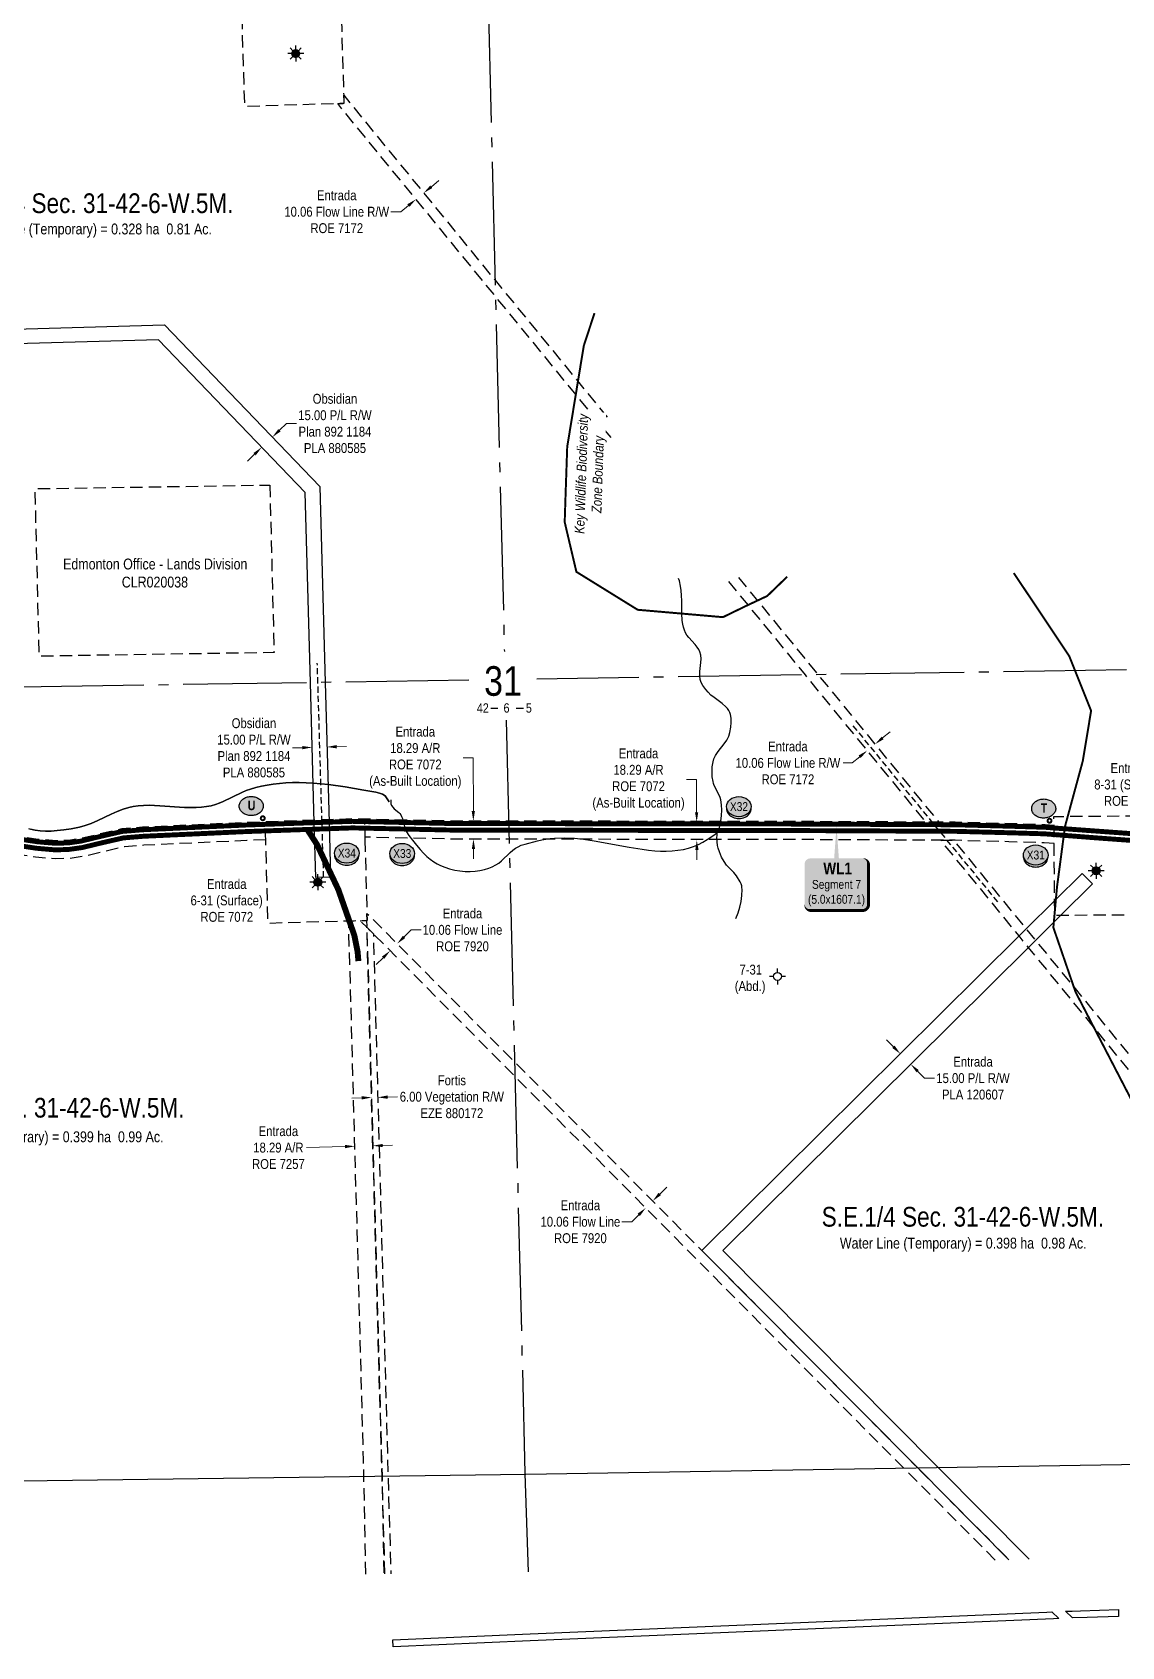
# Model space of a CAD drawing. Extents: x 643442 to 651909, y 5835058 to 5841090.
# Drawn here: x 644708 to 645813, y 5835767 to 5837406 of the extents above; entities that cross this region are included whole.
import ezdxf
from ezdxf.enums import TextEntityAlignment as Align

# ---------------------------------------------------------------- set-up
doc = ezdxf.new("R2010")
doc.units = 0
doc.header["$LTSCALE"] = 5
doc.header["$PDSIZE"] = 0.5
for name, pattern in [('DASHDOT2', [12.7, 6.35, -3.175, 0, -3.175]), ('foc-ACCESSROAD', [3.75, 2.5, -1.25]), ('foc-FLOWLINE', [3.75, 2.5, -1.25]), ('foc-QUARTERLINE', [33, 25, -3, 2, -3]), ('UG_PIPE', [1.875, 1.25, -0.625])]:
    doc.linetypes.add(name, pattern=pattern)
doc.layers.get('Defpoints').update_dxf_attribs({"color": 9})
for name, color, linetype in [('10', 1, 'Continuous'), ('9', 3, 'Continuous'), ('AS-PIPE-UG', 44, 'UG_PIPE'), ('AS-ROADS', 254, 'Continuous'), ('AS-WILDLIFE', 131, 'DASHDOT2'), ('C-RW', 13, 'Continuous'), ('C-SYMBOL', 7, 'Continuous'), ('CG-NOTES', 7, 'Continuous'), ('F-AR', 190, 'foc-ACCESSROAD'), ('F-EZE', 190, 'foc-FLOWLINE'), ('F-FLOWLINE', 190, 'foc-FLOWLINE'), ('F-RW', 190, 'Continuous'), ('F-WS', 190, 'foc-ACCESSROAD'), ('F-WS-S', 8, 'Continuous'), ('L-AREAREQUIRED', 7, 'Continuous'), ('L-SEC', 7, 'Continuous'), ('L-SECLBL', 7, 'Continuous'), ('L-SECQ', 8, 'foc-QUARTERLINE'), ('P-CROSSINGS', 250, 'Continuous'), ('P-PROPOSED-WL1', 10, 'Continuous'), ('T-CREEK', 160, 'Continuous'), ('VCE', 7, 'Continuous')]:
    doc.layers.add(name, color=color, linetype=linetype)
for name, color, linetype, lineweight in [('C-RW-T', 13, 'Continuous', 9), ('F-AR-T', 190, 'Continuous', 9), ('F-WS-T', 190, 'Continuous', 9)]:
    doc.layers.add(name, color=color, linetype=linetype, lineweight=lineweight)
doc.styles.add('100L', font='ARIALN.TTF', dxfattribs={"height": 11})
doc.styles.add('175L', font='ARIALN.TTF', dxfattribs={"height": 20})
doc.styles.add('240', font='ARIALN.TTF', dxfattribs={"height": 30})
doc.styles.add('80', font='ARIALN.TTF', dxfattribs={"height": 10})
doc.styles.add('80CG', font='ARIALN.TTF', dxfattribs={"height": 10})
doc.styles.add('80L', font='ARIALN.TTF', dxfattribs={"height": 10})
doc.styles.add('80LS', font='ARIALNI.TTF', dxfattribs={"height": 10})
doc.styles.add('BOLD', font='ARIALNB.TTF')
doc.styles.add('Crossing', font='ARIALN.TTF', dxfattribs={"height": 10})
doc.styles.add('foc-LtypeFont', font='ARIALN.TTF', dxfattribs={"height": 7.35})
doc.styles.add('SIMPLEX', font='ARIALN.TTF')
doc.linetypes.add('foc-TOPO-flowdirection-NOLINE', pattern='A,0,[">",foc-LtypeFont,S=0.3,R=0,X=0,Y=-0.945],-20,[">",foc-LtypeFont,S=0.3,R=0,X=0,Y=-0.945],0', length=20)
doc.dimstyles.new('Compass 5 000', dxfattribs={"dimscale": 5, "dimtxt": 9, "dimasz": 2, "dimexe": 0.2, "dimexo": 0.0625, "dimgap": 0.5, "dimtad": 0, "dimtih": 1, "dimtoh": 1, "dimzin": 0, "dimdsep": 46, "dimtxsty": '80CG', "dimcen": 0.1, "dimse1": 1, "dimse2": 1, "dimclrd": 256, "dimclrt": 256, "dimaunit": 1, "dimadec": 4, "dimazin": 0, "dimtfac": 0.06, "dimtofl": 0, "dimtmove": 0, "dimatfit": 1, "dimfxl": 0.2, "dimtolj": 1, "dimtzin": 0, "dimlwd": -1, "dimarcsym": 0})

# ---------------------------------------------------------------- blocks, each defined once
blk = doc.blocks.new('L-SECLBL')
at = {"layer": '9', "color": 7}
for p, q in [((-5.1, -27.8), (-12.3, -27.8)), ((20.7, -27.8), (13.5, -27.8))]:
    blk.add_line(p, q, dxfattribs=at)
at = {"layer": '10', "color": 2, "style": 'SIMPLEX'}
blk.add_attdef('SEC', text='', height=30, dxfattribs=at).set_placement((0, 0), align=Align.MIDDLE)
at = {"layer": '10', "color": 5, "style": '80L'}
blk.add_attdef('TWP', text='', height=9.5, dxfattribs=at).set_placement((-14.4, -27.4), align=Align.MIDDLE_RIGHT)
blk.add_attdef('RGE', text='', height=9.5, dxfattribs=at).set_placement((3.6, -27.4), align=Align.MIDDLE_CENTER)
blk.add_attdef('MER', text='', height=9.5, dxfattribs=at).set_placement((23.2, -27.4), align=Align.MIDDLE_LEFT)
blk = doc.blocks.new('*D408')
at = {"layer": 'C-RW-T', "transparency": 16777216}
for p, q in [((644982, 5836679.5), (644972, 5836679.3)), ((645016.9, 5836680.5), (645026.9, 5836680.8))]:
    blk.add_line(p, q, dxfattribs=at)
for points in [[(644981.9, 5836681.2), (644982, 5836677.9), (644992, 5836679.8)], [(645016.9, 5836682.2), (645017, 5836678.8), (645007, 5836680.2)]]:
    blk.add_solid(points, dxfattribs=at)
at = {"layer": 'Defpoints', "color": 0, "transparency": 16777216}
for p in [(644992, 5836679.8), (644992.3, 5836666.8), (645007.3, 5836667.2)]:
    blk.add_point(p, dxfattribs=at)
at = {"layer": 'C-RW-T', "transparency": 16777216, "insert": (644932.9, 5836679.3), "char_height": 10, "attachment_point": 5, "style": '80CG'}
blk.add_mtext('\\A1;Obsidian\\P15.00 P/L R/W\\PPlan 892 1184\\PPLA 880585', dxfattribs=at)
blk = doc.blocks.new('*D409')
at = {"layer": 'C-RW-T', "transparency": 16777216}
for p, q in [((644958.8, 5837001.7), (644966, 5837008.6)), ((644966, 5837008.6), (644976, 5837008.6)), ((644933.5, 5836977.4), (644926.3, 5836970.5))]:
    blk.add_line(p, q, dxfattribs=at)
for points in [[(644957.6, 5837002.9), (644959.9, 5837000.5), (644951.6, 5836994.8)], [(644932.4, 5836978.6), (644934.7, 5836976.2), (644940.7, 5836984.4)]]:
    blk.add_solid(points, dxfattribs=at)
at = {"layer": 'Defpoints', "color": 0, "transparency": 16777216}
for p in [(644936.5, 5836988.8), (644947.3, 5836999.2), (644951.6, 5836994.8)]:
    blk.add_point(p, dxfattribs=at)
at = {"layer": 'C-RW-T', "transparency": 16777216, "insert": (645015.1, 5837008.6), "char_height": 10, "attachment_point": 5, "style": '80CG'}
blk.add_mtext('\\A1;Obsidian\\P15.00 P/L R/W\\PPlan 892 1184\\PPLA 880585', dxfattribs=at)
blk = doc.blocks.new('xing2')
h = blk.add_hatch(color=50)
h.dxf.hatch_style = 1
edge = h.paths.add_edge_path()
edge.add_ellipse((0, 0), major_axis=(-12.5, 0), ratio=0.816297, start_angle=0, end_angle=360)
h = blk.add_hatch(color=250)
h.dxf.hatch_style = 1
edge = h.paths.add_edge_path()
edge.add_ellipse((0, -2), major_axis=(-12.5, 0), ratio=0.816297, start_angle=0, end_angle=180)
edge.add_line((12.5, -2), (12.5, 0))
edge.add_ellipse((0, 0), major_axis=(-12.5, 0), ratio=0.816297, start_angle=0, end_angle=180, ccw=False)
edge.add_line((-12.5, 0), (-12.5, -2))
at = {"color": 250}
blk.add_ellipse((0, 0), major_axis=(-12.5, 0), ratio=0.816297, dxfattribs=at)
blk.add_ellipse((0, -2), major_axis=(-12.5, 0), ratio=0.816297, start_param=0, end_param=3.141593, dxfattribs=at)
at = {"color": 250, "style": 'Crossing'}
blk.add_attdef('CROSSING', text='', height=9, dxfattribs=at).set_placement((0.1, 0), align=Align.MIDDLE_CENTER)
at = {"color": 250, "style": 'Crossing', "flags": 1}
for tag, p in [('OWNER', (0.1, -12.5)), ('DESCRIPTION', (0.1, -25.8)), ('LOCATION', (0.1, -39.3)), ('DWG_REF', (0.1, -52.8))]:
    blk.add_attdef(tag, text='', height=9, dxfattribs=at).set_placement(p, align=Align.MIDDLE_CENTER)
blk = doc.blocks.new('GAS')
h = blk.add_hatch(color=255)
h.dxf.hatch_style = 1
edge = h.paths.add_edge_path()
edge.add_arc((0, 0), 0.9, 0, 360)
for p, q in [((-0.81, 0), (-1.62, 0)), ((-0.57, 0.57), (-1.14, 1.14)), ((0, 0.81), (0, 1.62)), ((0.57, 0.57), (1.14, 1.14)), ((1.62, 0), (0.81, 0)), ((-0.57, -0.57), (-1.14, -1.14)), ((0, -0.81), (0, -1.62)), ((1.14, -1.14), (0.57, -0.57))]:
    blk.add_line(p, q)
blk.add_circle((0, 0), 0.8)
blk = doc.blocks.new('*D448')
at = {"layer": 'Defpoints', "color": 0, "transparency": 16777216}
for p in [(645588.7, 5836368.8), (645457.9, 5836239), (645468.5, 5836228.4)]:
    blk.add_point(p, dxfattribs=at)
at = {"layer": 'F-AR-T', "transparency": 16777216}
for p, q in [((645581.7, 5836375.9), (645574.6, 5836383)), ((645606.3, 5836351.1), (645613.4, 5836344)), ((645613.4, 5836344), (645623.4, 5836344))]:
    blk.add_line(p, q, dxfattribs=at)
for points in [[(645582.9, 5836377.1), (645580.5, 5836374.7), (645588.7, 5836368.8)], [(645607.5, 5836352.2), (645605.2, 5836349.9), (645599.3, 5836358.2)]]:
    blk.add_solid(points, dxfattribs=at)
at = {"layer": 'F-AR-T', "transparency": 16777216, "insert": (645662.5, 5836344), "char_height": 10, "attachment_point": 5, "style": '80CG'}
blk.add_mtext('\\A1;Entrada\\P15.00 P/L R/W \\PPLA 120607', dxfattribs=at)
blk = doc.blocks.new('*D449')
at = {"layer": 'Defpoints', "color": 0, "transparency": 16777216}
for p in [(645525, 5836713.6), (645532.8, 5836720), (645555.2, 5836676.6)]:
    blk.add_point(p, dxfattribs=at)
at = {"layer": 'F-AR-T', "transparency": 16777216}
for p, q in [((645570.7, 5836689.4), (645578.5, 5836695.7)), ((645539.7, 5836664), (645529.7, 5836664)), ((645547.5, 5836670.3), (645539.7, 5836664))]:
    blk.add_line(p, q, dxfattribs=at)
for points in [[(645546.4, 5836671.6), (645548.5, 5836669), (645555.2, 5836676.6)], [(645569.7, 5836690.6), (645571.8, 5836688.1), (645563, 5836683)]]:
    blk.add_solid(points, dxfattribs=at)
at = {"layer": 'F-AR-T', "transparency": 16777216, "insert": (645474.7, 5836664), "char_height": 10, "attachment_point": 5, "style": '80CG', "bg_fill": 3, "box_fill_scale": 1.1, "bg_fill_color": 256, "bg_fill_true_color": 13158600, "bg_fill_transparency": 0}
blk.add_mtext('\\A1;Entrada\\P10.06 Flow Line R/W \\PROE 7172', dxfattribs=at)
blk = doc.blocks.new('*D450')
at = {"layer": 'Defpoints', "color": 0, "transparency": 16777216}
for p in [(645301.6, 5836603.3), (645382.1, 5836604), (645301.8, 5836585)]:
    blk.add_point(p, dxfattribs=at)
at = {"layer": 'F-AR-T', "transparency": 16777216}
for p, q in [((645381.8, 5836647.2), (645371.8, 5836647.2)), ((645382, 5836614), (645381.8, 5836647.2)), ((645382.3, 5836575.7), (645382.4, 5836565.7))]:
    blk.add_line(p, q, dxfattribs=at)
for points in [[(645383.7, 5836614), (645380.4, 5836614), (645382.1, 5836604)], [(645384, 5836575.7), (645380.7, 5836575.6), (645382.2, 5836585.7)]]:
    blk.add_solid(points, dxfattribs=at)
at = {"layer": 'F-AR-T', "transparency": 16777216, "insert": (645323.1, 5836647.2), "char_height": 10, "attachment_point": 5, "style": '80CG', "bg_fill": 3, "box_fill_scale": 1.1, "bg_fill_color": 256, "bg_fill_true_color": 13158600, "bg_fill_transparency": 0}
blk.add_mtext('\\A1;Entrada\\P18.29 A/R\\PROE 7072\\P(As-Built Location)', dxfattribs=at)
blk = doc.blocks.new('*D451')
at = {"layer": 'Defpoints', "color": 0, "transparency": 16777216}
for p in [(645330.4, 5836212.3), (645335.9, 5836206.7), (645343.1, 5836213.8)]:
    blk.add_point(p, dxfattribs=at)
at = {"layer": 'F-AR-T', "transparency": 16777216}
for p, q in [((645344.6, 5836226.4), (645351.7, 5836233.4)), ((645323.3, 5836205.2), (645316.2, 5836198.2)), ((645316.2, 5836198.2), (645306.2, 5836198.2))]:
    blk.add_line(p, q, dxfattribs=at)
for points in [[(645343.4, 5836227.6), (645345.8, 5836225.2), (645337.5, 5836219.4)], [(645322.1, 5836206.4), (645324.4, 5836204), (645330.4, 5836212.3)]]:
    blk.add_solid(points, dxfattribs=at)
at = {"layer": 'F-AR-T', "transparency": 16777216, "insert": (645264.1, 5836198.2), "char_height": 10, "attachment_point": 5, "style": '80CG'}
blk.add_mtext('\\A1;Entrada\\P10.06 Flow Line \\PROE 7920', dxfattribs=at)
blk = doc.blocks.new('*D452')
at = {"layer": 'Defpoints', "color": 0, "transparency": 16777216}
for p in [(645052.2, 5836326.2), (645058.5, 5836326.4), (645058.6, 5836324.5)]:
    blk.add_point(p, dxfattribs=at)
at = {"layer": 'F-AR-T', "transparency": 16777216}
for p, q in [((645042.2, 5836324.1), (645032.2, 5836323.8)), ((645068.6, 5836324.8), (645078.5, 5836325.1))]:
    blk.add_line(p, q, dxfattribs=at)
for points in [[(645042.2, 5836325.8), (645042.3, 5836322.4), (645052.2, 5836324.4)], [(645068.5, 5836326.5), (645068.6, 5836323.1), (645058.6, 5836324.5)]]:
    blk.add_solid(points, dxfattribs=at)
at = {"layer": 'F-AR-T', "transparency": 16777216, "insert": (645133.7, 5836325.1), "char_height": 10, "attachment_point": 5, "style": '80CG'}
blk.add_mtext('\\A1;Fortis\\P6.00 Vegetation R/W\\PEZE 880172 ', dxfattribs=at)
blk = doc.blocks.new('*D454')
at = {"layer": 'Defpoints', "color": 0, "transparency": 16777216}
for p in [(645032.6, 5836372.7), (645050.9, 5836373.2), (645035.3, 5836274.9)]:
    blk.add_point(p, dxfattribs=at)
at = {"layer": 'F-AR-T', "transparency": 16777216}
for p, q in [((645025.3, 5836274.6), (644986.3, 5836273.5)), ((645063.6, 5836275.7), (645073.6, 5836275.9))]:
    blk.add_line(p, q, dxfattribs=at)
for points in [[(645025.3, 5836276.3), (645025.3, 5836272.9), (645035.3, 5836274.9)], [(645063.5, 5836277.3), (645063.6, 5836274), (645053.6, 5836275.4)]]:
    blk.add_solid(points, dxfattribs=at)
at = {"layer": 'F-AR-T', "transparency": 16777216, "insert": (644957.7, 5836273.5), "char_height": 10, "attachment_point": 5, "style": '80CG'}
blk.add_mtext('\\A1;Entrada\\P18.29 A/R \\PROE 7257', dxfattribs=at)
blk = doc.blocks.new('*D455')
at = {"layer": 'Defpoints', "color": 0, "transparency": 16777216}
for p in [(645078.2, 5836480.5), (645094.4, 5836464.2), (645087.3, 5836457.1)]:
    blk.add_point(p, dxfattribs=at)
at = {"layer": 'F-AR-T', "transparency": 16777216}
for p, q in [((645085.3, 5836487.5), (645092.4, 5836494.5)), ((645092.4, 5836494.5), (645102.4, 5836494.5)), ((645064, 5836466.3), (645056.9, 5836459.3))]:
    blk.add_line(p, q, dxfattribs=at)
for points in [[(645084.1, 5836488.7), (645086.5, 5836486.3), (645078.2, 5836480.5)], [(645062.8, 5836467.5), (645065.1, 5836465.1), (645071.1, 5836473.4)]]:
    blk.add_solid(points, dxfattribs=at)
at = {"layer": 'F-AR-T', "transparency": 16777216, "insert": (645144.5, 5836494.5), "char_height": 10, "attachment_point": 5, "style": '80CG'}
blk.add_mtext('\\A1;Entrada\\P10.06 Flow Line \\PROE 7920', dxfattribs=at)
blk = doc.blocks.new('*D456')
at = {"layer": 'Defpoints', "color": 0, "transparency": 16777216}
for p in [(645155.5, 5836605.1), (645155.8, 5836605.1), (645155.8, 5836586.8)]:
    blk.add_point(p, dxfattribs=at)
at = {"layer": 'F-AR-T', "transparency": 16777216}
for p, q in [((645155.2, 5836669.3), (645145.2, 5836669.3)), ((645155.5, 5836615.1), (645155.2, 5836669.3)), ((645155.6, 5836576.8), (645155.7, 5836566.8))]:
    blk.add_line(p, q, dxfattribs=at)
for points in [[(645157.1, 5836615.1), (645153.8, 5836615.1), (645155.5, 5836605.1)], [(645157.3, 5836576.8), (645154, 5836576.8), (645155.6, 5836586.8)]]:
    blk.add_solid(points, dxfattribs=at)
at = {"layer": 'F-AR-T', "transparency": 16777216, "insert": (645096.6, 5836669.3), "char_height": 10, "attachment_point": 5, "style": '80CG'}
blk.add_mtext('\\A1;Entrada\\P18.29 A/R\\PROE 7072\\P(As-Built Location)', dxfattribs=at)
blk = doc.blocks.new('*D458')
at = {"layer": 'Defpoints', "color": 0, "transparency": 16777216}
for p in [(645097.3, 5837236.2), (645111, 5837235.4), (645103.2, 5837229)]:
    blk.add_point(p, dxfattribs=at)
at = {"layer": 'F-AR-T', "transparency": 16777216}
for p, q in [((645112.9, 5837248.9), (645120.6, 5837255.2)), ((645081.9, 5837223.5), (645071.9, 5837223.5)), ((645089.6, 5837229.8), (645081.9, 5837223.5))]:
    blk.add_line(p, q, dxfattribs=at)
for points in [[(645111.8, 5837250.2), (645113.9, 5837247.6), (645105.1, 5837242.6)], [(645088.5, 5837231.1), (645090.7, 5837228.6), (645097.3, 5837236.2)]]:
    blk.add_solid(points, dxfattribs=at)
at = {"layer": 'F-AR-T', "transparency": 16777216, "insert": (645016.9, 5837223.5), "char_height": 10, "attachment_point": 5, "style": '80CG'}
blk.add_mtext('\\A1;Entrada\\P10.06 Flow Line R/W \\PROE 7172', dxfattribs=at)
blk = doc.blocks.new('GABD')
for p, q in [((-0.81, 0), (-1.62, 0)), ((0, 0.81), (0, 1.62)), ((1.62, 0), (0.81, 0)), ((0, -0.81), (0, -1.62))]:
    blk.add_line(p, q)
blk.add_circle((0, 0), 0.8)
blk = doc.blocks.new('*U542')
h = blk.add_hatch(color=254)
edge = h.paths.add_edge_path()
edge.add_line((-26.5, -34.5), (26.5, -34.5))
edge.add_arc((26.5, -28.5), 6, 270, 360)
edge.add_line((32.5, -28.5), (32.5, 12.5))
edge.add_arc((26.5, 12.5), 6, 0, 90)
edge.add_line((26.5, 18.5), (-26.5, 18.5))
edge.add_arc((-26.5, 12.5), 6, 90, 180)
edge.add_line((-32.5, 12.5), (-32.5, -28.5))
edge.add_arc((-26.5, -28.5), 6, 180, 270)
at = {"color": 1, "true_color": 0xff1414, "flags": 128}
blk.add_lwpolyline([(0, 51, 0, 7.5, 0), (0, 0, 0, 0, 0)], format="xyseb", dxfattribs=at)
blk.add_lwpolyline([(-26.5, -34.5, 3, 3, 0), (26.5, -34.5, 3, 3, 0.414214), (32.5, -28.5, 3, 3, 0), (32.5, 12.5, 3, 0, 0.414214), (26.5, 18.5, 0, 0, 0), (-26.5, 18.5, 0, 0, 0.414214), (-32.5, 12.5, 0, 0, 0), (-32.5, -28.5, 0, 3, 0.414214)], format="xyseb", close=True, dxfattribs=at)
at = {"color": 1, "true_color": 0xff1414}
for tag, p, height, style in [('TEMP_AREA_W1_001', (-9.2, 2.2), 12, 'BOLD'), ('ENTER_TEXT_001', (-30.7, -12.6), 9, '80')]:
    blk.add_attdef(tag, p, '', height=height, dxfattribs=dict(at, style=style))
blk = doc.blocks.new('AA')
at = {"const_width": 4}
blk.add_lwpolyline([(-1, 0, 1), (1, 0, 1)], format="xyb", close=True, dxfattribs=at)
blk.add_circle((0, 0), 2)
blk = doc.blocks.new('Route_Letters')
h = blk.add_hatch(color=255)
h.dxf.hatch_style = 1
edge = h.paths.add_edge_path()
edge.add_ellipse((-0.1, 0.5), major_axis=(-12, 0), ratio=0.789318, start_angle=0, end_angle=360)
at = {"color": 5}
blk.add_open_spline([(-12.3, 0.5), (-12.3, -0.3), (-12.2, -1), (-11.7, -2.8), (-11.1, -3.9), (-9.6, -5.8), (-8.5, -6.7), (-6.2, -8), (-4.9, -8.5), (-2.1, -9.2), (-0.7, -9.3), (2.2, -9.1), (3.6, -8.8), (6.3, -7.9), (7.5, -7.2), (9.5, -5.6), (10.4, -4.6), (11.6, -2.5), (12, -1.4), (12.2, 0.9), (12, 2.1), (11.2, 4.3), (10.5, 5.4), (8.8, 7.2), (7.7, 8), (5.3, 9.2), (3.9, 9.7), (1.1, 10.2), (-0.4, 10.2), (-3.2, 9.9), (-4.6, 9.6), (-7.2, 8.5), (-8.3, 7.7), (-10.2, 6), (-11, 5), (-12, 2.9), (-12.3, 1.7), (-12.3, 0.5), (-12.3, 0.5), (-12.3, 0.5)], degree=3, knots=[0, 0, 0, 0, 0.219529, 0.219529, 0.575727, 0.575727, 0.931924, 0.931924, 1.288121, 1.288121, 1.644318, 1.644318, 2.000515, 2.000515, 2.356712, 2.356712, 2.712909, 2.712909, 3.069107, 3.069107, 3.425304, 3.425304, 3.781501, 3.781501, 4.137698, 4.137698, 4.493895, 4.493895, 4.850092, 4.850092, 5.20629, 5.20629, 5.562487, 5.562487, 5.918684, 5.918684, 6.274881, 6.274881, 6.283185, 6.283185, 6.283185, 6.283185], dxfattribs=at)
at = {"color": 14, "style": 'BOLD'}
blk.add_attdef('A', text='', height=9.5, dxfattribs=at).set_placement((0.2, 1), align=Align.MIDDLE)

msp = doc.modelspace()

# ---------------------------------------------------------------- linework, layer by layer
at = {"layer": 'AS-PIPE-UG', "flags": 128}
for points in [[(645003.598, 5836547.9), (644997.2, 5836765.275)], [(645540.636, 5836701.773), (645687.94, 5836522.143)]]:
    msp.add_lwpolyline(points, dxfattribs=at)
at = {"layer": 'AS-ROADS', "flags": 128}
for points, const_width in [([(645836.698, 5836584.371), (645786.487, 5836588.036), (645735.191, 5836592.05), (645699.229, 5836593.144), (645644.354, 5836594.604), (645490.946, 5836595.334), (645353.738, 5836595.516), (645132.719, 5836595.881), (645032.921, 5836598.07), (644925.466, 5836594.37), (644820.549, 5836589.566), (644800.242, 5836587.905), (644776.981, 5836582.555), (644758.704, 5836578.127), (644745.479, 5836576.275), (644731.633, 5836575.721), (644712.433, 5836577.382), (644696.372, 5836579.78)], 5), ([(644987.021, 5836596.473), (644996.944, 5836581.119), (645018.518, 5836535.391), (645027.685, 5836509.216), (645034.774, 5836488.909), (645038.061, 5836472.483), (645038.883, 5836462.9)], 6)]:
    msp.add_lwpolyline(points, dxfattribs=dict(at, const_width=const_width))
at = {"layer": 'AS-WILDLIFE', "const_width": 2, "flags": 128}
msp.add_lwpolyline([(646013.805, 5835862.532), (646012.25, 5835910), (646011.75, 5835924.5), (645989.25, 5835990.5), (645896.625, 5836180.5), (645820.375, 5836327.5), (645766.5, 5836431.5), (645744, 5836497), (645747.688, 5836538), (645755.813, 5836599.5), (645773.875, 5836666), (645775.937, 5836678.5), (645782.313, 5836717), (645760.125, 5836772.5), (645726.125, 5836823.5), (645703.818, 5836856.741)], dxfattribs=at)
at = {"layer": 'C-RW', "flags": 128}
msp.add_lwpolyline([(644678.569, 5837104.008), (644842.16, 5837108.68), (644999.731, 5836944.589), (645005.141, 5836745.753), (645009.073, 5836603.591), (645009.073, 5836603.591), (645010.608, 5836548.092), (644995.616, 5836547.681), (644994.084, 5836603.167), (644990.151, 5836745.517), (644984.899, 5836938.386), (644835.945, 5837093.5), (644678.968, 5837089.018)], dxfattribs=at)
at = {"layer": 'F-AR', "flags": 128}
for points in [[(645744.667, 5836600.481), (645735.687, 5836601.184), (645699.49, 5836602.286), (645644.498, 5836603.748), (645490.974, 5836604.479), (645353.75, 5836604.661), (645132.826, 5836605.026), (645032.864, 5836607.219), (644925.1, 5836603.508), (644819.967, 5836598.694), (644798.837, 5836596.966), (644774.879, 5836591.455), (644756.989, 5836587.121), (644744.66, 5836585.394), (644731.845, 5836584.882), (644713.504, 5836586.468), (644698.292, 5836588.74), (644686.708, 5836591.996), (644674.96, 5836594.384), (644662.846, 5836595.393), (644539.258, 5836592.071), (644396.332, 5836586.798)], [(644944.82, 5836585.886), (644925.833, 5836585.232), (644821.131, 5836580.438), (644801.647, 5836578.845), (644779.082, 5836573.654), (644760.419, 5836569.133), (644746.297, 5836567.155), (644731.421, 5836566.561), (644711.363, 5836568.295), (644694.452, 5836570.821), (644682.406, 5836574.207), (644672.37, 5836576.246), (644662.331, 5836577.083), (644539.841, 5836573.79), (644396.885, 5836568.516)], [(645744.814, 5836582.124), (645734.695, 5836582.916), (645698.968, 5836584.003), (645644.211, 5836585.46), (645490.918, 5836586.189), (645353.725, 5836586.371), (645132.611, 5836586.736), (645045.42, 5836588.649)], [(645046.304, 5835840.468), (645044.427, 5835940.354), (645044.137, 5835955.777), (645028.958, 5836503.462), (645040.843, 5836503.799), (645047.251, 5836503.979), (645047.44, 5836497.152), (645061.975, 5835972.72), (645062.43, 5835956.315), (645062.891, 5835940.624), (645064.657, 5835840.737)]]:
    msp.add_lwpolyline(points, dxfattribs=at)
at = {"layer": 'F-EZE', "flags": 128}
msp.add_lwpolyline([(645065.83, 5835840.754), (645062.891, 5835940.624), (645062.43, 5835956.315), (645061.975, 5835972.72), (645047.44, 5836497.152), (645054.106, 5836490.436), (645068.431, 5835956.484), (645068.895, 5835940.712), (645071.834, 5835840.843)], dxfattribs=at)
at = {"layer": 'F-FLOWLINE', "flags": 128}
for points in [[(645295.292, 5836994.28), (645177.962, 5837137.662), (645017.867, 5837333.301), (645024.211, 5837333.495), (645023.959, 5837341.75), (645177.552, 5837154.056), (645294.415, 5837011.245)], [(645424.434, 5836852.357), (645505.249, 5836753.597), (645627.813, 5836603.828), (645614.758, 5836603.89), (645492.409, 5836753.395), (645411.593, 5836852.155)], [(645684.987, 5835854.838), (645595.43, 5835944.93), (645591.962, 5835948.423), (645381.344, 5836160.931), (645197.774, 5836345.778), (645054.106, 5836490.438), (645047.44, 5836497.152), (645040.843, 5836503.799), (645047.251, 5836503.979), (645047.739, 5836503.993), (645047.538, 5836511.342), (645197.407, 5836360.427), (645387.442, 5836169.066), (645606.178, 5835948.633), (645698.933, 5835855.164)]]:
    msp.add_lwpolyline(points, dxfattribs=at)
msp.add_lwpolyline([(645998.412, 5836047.066), (645998.726, 5836032.193), (645960.389, 5836072.193), (645944.488, 5836140.075), (645933.306, 5836214.616), (645718.796, 5836476.744), (645709.253, 5836488.406), (645629.782, 5836585.528), (645642.839, 5836585.466), (645716.43, 5836495.529), (645725.974, 5836483.866), (645837.284, 5836347.844), (645847.45, 5836335.421), (645942.848, 5836218.847), (645954.381, 5836141.972), (645969.56, 5836077.17), (645998.412, 5836047.066)], close=True, dxfattribs=at)
at = {"layer": 'F-RW', "flags": 128}
msp.add_lwpolyline([(645698.933, 5835855.164), (645606.178, 5835948.633), (645387.442, 5836169.066), (645709.253, 5836488.406), (645716.43, 5836495.529), (645745.281, 5836524.161), (645773.162, 5836551.831), (645783.727, 5836541.184), (645751.406, 5836509.108), (645725.974, 5836483.866), (645718.796, 5836476.744), (645408.655, 5836168.985), (645627.003, 5835948.942), (645719.585, 5835855.648)], dxfattribs=at)
at = {"layer": 'F-WS', "flags": 128}
for points in [[(645023.959, 5837341.75), (645024.211, 5837333.495), (645017.867, 5837333.301), (644923.608, 5837330.423), (644920.536, 5837431.026), (645002.845, 5837433.54), (644997.798, 5837598.798), (645016.092, 5837599.358), (645021.138, 5837434.099), (645023.959, 5837341.75)], [(644949.006, 5836946.14), (644953.26, 5836776.075), (644715.123, 5836772.338), (644710.869, 5836942.403), (644949.006, 5836946.14)], [(645845.387, 5836592.211), (645846.049, 5836509.869), (645835.983, 5836509.75), (645814.977, 5836509.62), (645751.406, 5836509.108), (645745.402, 5836509.06), (645745.281, 5836524.161), (645744.74, 5836591.408), (645744.593, 5836609.708), (645845.24, 5836610.516), (645845.387, 5836592.211)], [(645045.484, 5836586.308), (645047.538, 5836511.342), (645047.739, 5836503.993), (645047.251, 5836503.979), (645040.843, 5836503.799), (645028.957, 5836503.462), (644947.13, 5836501.149), (644944.888, 5836583.47), (644944.373, 5836601.762), (644994.084, 5836603.167), (645009.073, 5836603.591), (645044.983, 5836604.606)]]:
    msp.add_lwpolyline(points, close=True, dxfattribs=at)
at = {"layer": 'L-SEC', "flags": 128}
for points in [[(646000.364, 5835954.494), (645208.616, 5835941.791)], [(645208.616, 5835941.791), (644416.133, 5835931.219)]]:
    msp.add_lwpolyline(points, dxfattribs=at)
at = {"layer": 'L-SECQ', "flags": 128}
for points in [[(645166.295, 5837603.95), (645186.98, 5836777.177)], [(645983.352, 5836761.115), (645219.883, 5836749.135)], [(645151.086, 5836748.055), (644391.822, 5836736.14)], [(645188.727, 5836707.368), (645207.857, 5835942.744)], [(645207.857, 5835942.744), (645211.061, 5835842.888)]]:
    msp.add_lwpolyline(points, dxfattribs=at)
at = {"layer": 'P-PROPOSED-WL1', "const_width": 5, "flags": 128}
msp.add_lwpolyline([(645845.234, 5836590.648), (645744.478, 5836597.988), (645735.551, 5836598.687), (645699.418, 5836599.787), (645644.458, 5836601.249), (645490.966, 5836601.979), (645353.746, 5836602.161), (645132.797, 5836602.526), (645032.879, 5836604.718), (644925.2, 5836601.01), (644820.126, 5836596.198), (644799.221, 5836594.489), (644775.454, 5836589.022), (644757.458, 5836584.662), (644744.884, 5836582.901), (644731.787, 5836582.378), (644713.211, 5836583.984), (644697.767, 5836586.291), (644686.12, 5836589.565), (644674.606, 5836591.905), (644662.775, 5836592.89), (644539.338, 5836589.572), (644396.425, 5836584.3), (644396.408, 5836584.299)], dxfattribs=at)
at = {"layer": 'T-CREEK', "flags": 128}
for points in [[(645071.926, 5836626.644), (645071.789, 5836624.607), (645071.926, 5836622.675), (645072.504, 5836620.886), (645073.728, 5836619.13), (645075.316, 5836617.581), (645079.882, 5836613.773), (645081.012, 5836612.583), (645081.848, 5836611.43), (645082.751, 5836609.719), (645083.543, 5836607.728), (645086.129, 5836598.253), (645086.913, 5836596.081), (645087.801, 5836594.232), (645090.141, 5836590.506), (645093.754, 5836585.633), (645097.738, 5836580.589), (645101.386, 5836576.302), (645104.905, 5836572.528), (645108.351, 5836569.209), (645111.805, 5836566.274), (645115.253, 5836563.741), (645118.714, 5836561.597), (645122.197, 5836559.836), (645126.632, 5836558.059), (645131.457, 5836556.529), (645136.583, 5836555.296), (645141.818, 5836554.425), (645147.07, 5836553.932), (645152.263, 5836553.824), (645157.309, 5836554.102), (645162.168, 5836554.76), (645166.793, 5836555.792), (645171.145, 5836557.19), (645174.665, 5836558.656), (645178.421, 5836560.498), (645181.268, 5836562.249), (645184.217, 5836564.584), (645192.772, 5836572.96), (645195.658, 5836575.546), (645198.315, 5836577.523), (645200.911, 5836579.019), (645204.152, 5836580.419), (645207.926, 5836581.69), (645220.754, 5836584.972), (645224.85, 5836585.952), (645229.082, 5836586.739), (645233.459, 5836587.335), (645237.993, 5836587.742), (645247.576, 5836587.99), (645258.007, 5836587.489), (645267.391, 5836586.51), (645277.928, 5836584.978), (645313.463, 5836578.466), (645326.638, 5836576.352), (645333.379, 5836575.507), (645339.627, 5836574.925), (645345.494, 5836574.594), (645351.04, 5836574.511), (645357.241, 5836574.734), (645363.106, 5836575.304), (645368.671, 5836576.227), (645373.96, 5836577.505), (645379.002, 5836579.147), (645383.803, 5836581.156), (645388.377, 5836583.537), (645392.734, 5836586.295), (645400.649, 5836591.349), (645402.607, 5836593.092), (645403.979, 5836594.894), (645404.776, 5836596.534), (645405.426, 5836598.529), (645406.625, 5836604.815), (645407.402, 5836610.561), (645407.663, 5836616.212), (645407.402, 5836621.607), (645406.625, 5836626.644), (645405.997, 5836628.866), (645405.015, 5836631.288), (645400.005, 5836641.096), (645399.208, 5836643.2), (645398.687, 5836645.164), (645397.985, 5836649.916), (645397.748, 5836654.943), (645397.985, 5836660.052), (645398.687, 5836665.008), (645399.647, 5836668.273), (645401.31, 5836671.676), (645403.849, 5836675.524), (645410.089, 5836683.554), (645412.584, 5836687.13), (645414.689, 5836691.059), (645415.885, 5836694.774), (645416.806, 5836700.181), (645417.227, 5836705.126), (645417.14, 5836709.51), (645416.546, 5836713.295), (645415.883, 5836715.292), (645414.878, 5836717.238), (645413.518, 5836719.154), (645411.78, 5836721.077), (645407.897, 5836724.453), (645399.724, 5836730.448), (645396.549, 5836732.969), (645393.627, 5836735.725), (645391.411, 5836738.43), (645388.485, 5836742.712), (645386.781, 5836745.706), (645385.703, 5836748.786), (645385.239, 5836752.402), (645385.35, 5836756.682), (645386.389, 5836765.814), (645386.614, 5836769.657), (645386.35, 5836773.54), (645385.458, 5836776.795), (645384.277, 5836779.161), (645382.605, 5836781.63), (645380.5, 5836784.177), (645373.99, 5836791.387), (645372.223, 5836793.753), (645370.906, 5836795.977), (645369.68, 5836798.741), (645368.699, 5836801.736), (645367.954, 5836804.995), (645367.429, 5836808.578), (645367.002, 5836815.553), (645367.007, 5836828.705), (645366.867, 5836833.881), (645366.414, 5836839.061), (645365.614, 5836843.602), (645364.529, 5836848.829), (645363.675, 5836851.403)], [(645069.942, 5836624.659), (645066.156, 5836630.71), (645063.162, 5836632.19), (645060.169, 5836633.327), (645056.683, 5836634.256), (645044.483, 5836636.341), (645025.353, 5836639.721), (645008.576, 5836642.062), (644993.141, 5836643.505), (644985.848, 5836643.896), (644978.803, 5836644.067), (644971.906, 5836644.019), (644965.23, 5836643.747), (644958.762, 5836643.25), (644952.494, 5836642.529), (644946.417, 5836641.583), (644940.527, 5836640.409), (644934.82, 5836639.008), (644929.292, 5836637.379), (644925.142, 5836635.886), (644920.574, 5836633.925), (644901.822, 5836624.788), (644897.764, 5836623.114), (644894.008, 5836621.812), (644889.536, 5836620.613), (644884.808, 5836619.71), (644879.786, 5836619.095), (644874.399, 5836618.76), (644868.768, 5836618.695), (644862.489, 5836618.881), (644837.367, 5836620.642), (644826.626, 5836620.99), (644820.843, 5836620.846), (644815.506, 5836620.422), (644810.509, 5836619.709), (644805.799, 5836618.699), (644800.143, 5836616.994), (644793.941, 5836614.592), (644788.119, 5836611.984), (644774.568, 5836605.523), (644767.893, 5836602.652), (644761.712, 5836600.463), (644755.986, 5836598.982), (644747.312, 5836597.293), (644739.994, 5836596.104), (644733.318, 5836595.299), (644727.168, 5836594.868), (644721.355, 5836594.806), (644715.938, 5836595.124), (644710.883, 5836595.823), (644706.174, 5836596.906)], [(645421.838, 5836506.258), (645424.115, 5836511.946), (645425.866, 5836517.7), (645427.092, 5836523.521), (645427.791, 5836529.409), (645428.176, 5836535.513), (645428.081, 5836537.552), (645427.791, 5836539.331), (645427.178, 5836541.271), (645426.201, 5836543.36), (645422.5, 5836549.253), (645419.677, 5836552.866), (645412.515, 5836560.285), (645409.932, 5836563.805), (645407.451, 5836568.515), (645405.302, 5836573.727), (645404.065, 5836577.396), (645403.317, 5836580.341), (645402.786, 5836583.901), (645402.608, 5836587.513), (645402.786, 5836591.177), (645403.317, 5836594.894)]]:
    msp.add_lwpolyline(points, dxfattribs=at)
at = {"layer": 'T-CREEK', "linetype": 'foc-TOPO-flowdirection-NOLINE', "flags": 128}
for points in [[(645071.926, 5836626.644), (645071.789, 5836624.607), (645071.926, 5836622.675), (645072.504, 5836620.886), (645073.728, 5836619.13), (645075.316, 5836617.581), (645079.882, 5836613.773), (645081.012, 5836612.583), (645081.848, 5836611.43), (645082.751, 5836609.719), (645083.543, 5836607.728), (645086.129, 5836598.253), (645086.913, 5836596.081), (645087.801, 5836594.232), (645090.141, 5836590.506), (645093.754, 5836585.633), (645097.738, 5836580.589), (645101.386, 5836576.302), (645104.905, 5836572.528), (645108.351, 5836569.209), (645111.805, 5836566.274), (645115.253, 5836563.741), (645118.714, 5836561.597), (645122.197, 5836559.836), (645126.632, 5836558.059), (645131.457, 5836556.529), (645136.583, 5836555.296), (645141.818, 5836554.425), (645147.07, 5836553.932), (645152.263, 5836553.824), (645157.309, 5836554.102), (645162.168, 5836554.76), (645166.793, 5836555.792), (645171.145, 5836557.19), (645174.665, 5836558.656), (645178.421, 5836560.498), (645181.268, 5836562.249), (645184.217, 5836564.584), (645192.772, 5836572.96), (645195.658, 5836575.546), (645198.315, 5836577.523), (645200.911, 5836579.019), (645204.152, 5836580.419), (645207.926, 5836581.69), (645220.754, 5836584.972), (645224.85, 5836585.952), (645229.082, 5836586.739), (645233.459, 5836587.335), (645237.993, 5836587.742), (645247.576, 5836587.99), (645258.007, 5836587.489), (645267.391, 5836586.51), (645277.928, 5836584.978), (645313.463, 5836578.466), (645326.638, 5836576.352), (645333.379, 5836575.507), (645339.627, 5836574.925), (645345.494, 5836574.594), (645351.04, 5836574.511), (645357.241, 5836574.734), (645363.106, 5836575.304), (645368.671, 5836576.227), (645373.96, 5836577.505), (645379.002, 5836579.147), (645383.803, 5836581.156), (645388.377, 5836583.537), (645392.734, 5836586.295), (645400.649, 5836591.349), (645402.607, 5836593.092), (645403.979, 5836594.894), (645404.776, 5836596.534), (645405.426, 5836598.529), (645406.625, 5836604.815), (645407.402, 5836610.561), (645407.663, 5836616.212), (645407.402, 5836621.607), (645406.625, 5836626.644), (645405.997, 5836628.866), (645405.015, 5836631.288), (645400.005, 5836641.096), (645399.208, 5836643.2), (645398.687, 5836645.164), (645397.985, 5836649.916), (645397.748, 5836654.943), (645397.985, 5836660.052), (645398.687, 5836665.008), (645399.647, 5836668.273), (645401.31, 5836671.676), (645403.849, 5836675.524), (645410.089, 5836683.554), (645412.584, 5836687.13), (645414.689, 5836691.059), (645415.885, 5836694.774), (645416.806, 5836700.181), (645417.227, 5836705.126), (645417.14, 5836709.51), (645416.546, 5836713.295), (645415.883, 5836715.292), (645414.878, 5836717.238), (645413.518, 5836719.154), (645411.78, 5836721.077), (645407.897, 5836724.453), (645399.724, 5836730.448), (645396.549, 5836732.969), (645393.627, 5836735.725), (645391.411, 5836738.43), (645388.485, 5836742.712), (645386.781, 5836745.706), (645385.703, 5836748.786), (645385.239, 5836752.402), (645385.35, 5836756.682), (645386.389, 5836765.814), (645386.614, 5836769.657), (645386.35, 5836773.54), (645385.458, 5836776.795), (645384.277, 5836779.161), (645382.605, 5836781.63), (645380.5, 5836784.177), (645373.99, 5836791.387), (645372.223, 5836793.753), (645370.906, 5836795.977), (645369.68, 5836798.741), (645368.699, 5836801.736), (645367.954, 5836804.995), (645367.429, 5836808.578), (645367.002, 5836815.553), (645367.007, 5836828.705), (645366.867, 5836833.881), (645366.414, 5836839.061), (645365.614, 5836843.602), (645364.529, 5836848.829), (645363.675, 5836851.403)], [(644704.106, 5836597.573), (644706.174, 5836596.906), (644710.883, 5836595.823), (644715.938, 5836595.124), (644721.355, 5836594.806), (644727.168, 5836594.868), (644733.318, 5836595.299), (644739.994, 5836596.104), (644747.312, 5836597.293), (644755.986, 5836598.982), (644761.712, 5836600.463), (644767.893, 5836602.652), (644774.568, 5836605.523), (644788.119, 5836611.984), (644793.941, 5836614.592), (644800.143, 5836616.994), (644805.799, 5836618.699), (644810.509, 5836619.709), (644815.506, 5836620.422), (644820.843, 5836620.846), (644826.626, 5836620.99), (644837.367, 5836620.642), (644862.489, 5836618.881), (644868.768, 5836618.695), (644874.399, 5836618.76), (644879.786, 5836619.095), (644884.808, 5836619.71), (644889.536, 5836620.613), (644894.008, 5836621.812), (644897.764, 5836623.114), (644901.822, 5836624.788), (644920.574, 5836633.925), (644925.142, 5836635.886), (644929.292, 5836637.379), (644934.82, 5836639.008), (644940.527, 5836640.409), (644946.417, 5836641.583), (644952.494, 5836642.529), (644958.762, 5836643.25), (644965.23, 5836643.747), (644971.906, 5836644.019), (644978.803, 5836644.067), (644985.848, 5836643.896), (644993.141, 5836643.505), (645008.576, 5836642.062), (645025.353, 5836639.721), (645044.483, 5836636.341), (645056.683, 5836634.256), (645060.169, 5836633.327), (645063.162, 5836632.19), (645066.156, 5836630.71), (645069.942, 5836624.659)], [(645421.838, 5836506.258), (645424.115, 5836511.946), (645425.866, 5836517.7), (645427.092, 5836523.521), (645427.791, 5836529.409), (645428.176, 5836535.513), (645428.081, 5836537.552), (645427.791, 5836539.331), (645427.178, 5836541.271), (645426.201, 5836543.36), (645422.5, 5836549.253), (645419.677, 5836552.866), (645412.515, 5836560.285), (645409.932, 5836563.805), (645407.451, 5836568.515), (645405.302, 5836573.727), (645404.065, 5836577.396), (645403.317, 5836580.341), (645402.786, 5836583.901), (645402.608, 5836587.513), (645402.786, 5836591.177), (645403.317, 5836594.894)]]:
    msp.add_lwpolyline(points, dxfattribs=at)
at = {"layer": 'VCE'}
for points in [[(645213.311, 5835772.792), (645074.01, 5835766.878), (645073.804, 5835773.882), (645213.086, 5835779.794), (645737.458, 5835802.053), (645742.503, 5835802.267), (645749.427, 5835795.55), (645744.145, 5835795.326), (645213.311, 5835772.792)], [(645778.241, 5835796.542), (645763.35, 5835796.067), (645756.355, 5835802.852), (645763.128, 5835803.068), (645771.499, 5835803.335), (645809.985, 5835804.562), (645810.094, 5835797.557), (645778.241, 5835796.542)]]:
    msp.add_lwpolyline(points, close=True, dxfattribs=at)

# ---------------------------------------------------------------- block references
at = {"layer": 'CG-NOTES', "color": 6}
for p, values in [((644930.257, 5836619.812), {'A': 'U'}), ((645734.298, 5836617.275), {'A': 'T'})]:
    msp.add_blockref('Route_Letters', p, dxfattribs=at).add_auto_attribs(values)
for p in [(644941.838, 5836607.874), (645740.123, 5836605.339)]:
    msp.add_blockref('AA', p, dxfattribs=at)
at = {"layer": 'CG-NOTES'}
ref = msp.add_blockref('*U542', (645523.992, 5836548.698), dxfattribs=dict(at, xscale=0.9994074277897631, yscale=0.9994074277897631, zscale=0.9994074277897631))
ref.add_attrib('TEMP_AREA_W1_001', 'WL1', (645510.588, 5836550.941), dxfattribs={"layer": '0', "color": 1, "true_color": 0xff1414, "height": 11.9929, "style": 'BOLD'})
ref.add_attrib('ENTER_TEXT_001', 'Segment 7', (645499.085, 5836536.229), dxfattribs={"layer": '0', "color": 1, "true_color": 0xff1414, "height": 8.9947, "style": '80'})
ref.add_attrib('ENTER_TEXT_002', '(5.0x1607.1)', (645495.066, 5836521.084), dxfattribs={"layer": '0', "color": 1, "true_color": 0xff1414, "height": 8.99467, "style": '80'})
at = {"layer": 'F-WS-S', "color": 3, "xscale": 4.998495049999953, "yscale": 4.998495049999953, "zscale": 4.998495049999953}
for p in [(644975.245, 5837384.101), (645787.45, 5836554.565), (644997.643, 5836542.905)]:
    msp.add_blockref('GAS', p, dxfattribs=at)
at = {"layer": 'F-WS-S', "xscale": 4.998495049999993, "yscale": 4.998495049999993, "zscale": 4.998495049999993}
msp.add_blockref('GABD', (645464.14, 5836447.278), dxfattribs=at)
at = {"layer": 'L-SECLBL', "color": 1}
msp.add_blockref('L-SECLBL', (645185.584, 5836747.214), dxfattribs=at).add_auto_attribs({'SEC': '31', 'TWP': '42', 'RGE': '6', 'MER': '5'})
at = {"layer": 'P-CROSSINGS', "color": 5, "xscale": 0.99969901, "yscale": 0.99969901, "zscale": 0.99969901}
for p, values in [((645027.057, 5836572.518), {'CROSSING': 'X34'}), ((645083.27, 5836572.132), {'CROSSING': 'X33'}), ((645726.083, 5836570.538), {'CROSSING': 'X31'})]:
    msp.add_blockref('xing2', p, dxfattribs=at).add_auto_attribs(values)

# ---------------------------------------------------------------- texts
at = {"layer": 'C-SYMBOL', "color": 3, "style": '175L'}
for s, p in [('N.W.1/4 Sec. 31-42-6-W.5M.', (644765.109, 5837216.201)), ('S.W.1/4 Sec. 31-42-6-W.5M.', (644716.031, 5836298.005)), ('S.E.1/4 Sec. 31-42-6-W.5M.', (645652.197, 5836187.32))]:
    msp.add_text(s, height=20, dxfattribs=at).set_placement(p, align=Align.BOTTOM_CENTER)
at = {"layer": 'F-WS-S', "insert": (645420.356, 5836459.199), "char_height": 9.99699, "attachment_point": 1, "style": '80LS'}
msp.add_mtext_dynamic_manual_height_columns('\\pi5.1576;{\\fArial Narrow|b0|i0|c0|p34;7-31\\P\\pi0.39436;(Abd.)}', width=30.58874, gutter_width=50, heights=[0], dxfattribs=at)
at = {"layer": 'F-WS-T', "attachment_point": 1}
for s, width, gutter_width, insert, char_height, style in [('\\pi7.7346;Edmonton Office - Lands Division\\P\\pi67.252;CLR020038', 200.56009, 55, (644731.542, 5836871.452), 10.99669, '100L'), ('\\pi20.61;{\\fArial Narrow|b0|i0|c0|p34;Entrada\\P\\pi3.9133;6-31 (Surface)\\P\\pi13.965;ROE 7072}', 79.91943, 50, (644864.653, 5836546.115), 9.99699, '80LS')]:
    msp.add_mtext_dynamic_manual_height_columns(s, width=width, gutter_width=gutter_width, heights=[0], dxfattribs=dict(at, insert=insert, char_height=char_height, style=style))
at = {"layer": 'F-WS-T', "insert": (645822.099, 5836642.08), "char_height": 9.99699, "width": 94.19311, "attachment_point": 5, "style": '80CG'}
msp.add_mtext('\\A1;Entrada\\P8-31 (Surface)\\PROE 5750', dxfattribs=at)
at = {"layer": 'L-AREAREQUIRED', "color": 5, "style": '100L'}
for s, p in [('Water Line (Temporary) = 0.328 ha  0.81 Ac.', (644765.089, 5837197.269)), ('Water Line (Temporary) = 0.399 ha  0.99 Ac.', (644715.98, 5836275.711)), ('Water Line (Temporary) = 0.398 ha  0.98 Ac.', (645652.562, 5836167.774))]:
    msp.add_text(s, height=10.99669, dxfattribs=at).set_placement(p, align=Align.BOTTOM_CENTER)

# ---------------------------------------------------------------- dimensions: what is measured, and where the dimension line sits
at = {"layer": 'C-RW-T', "color": 3}
dim = msp.add_aligned_dim(p1=(644936.514, 5836988.772), p2=(644947.33, 5836999.159), distance=-6.105, text='Obsidian\\P15.00 P/L R/W\\PPlan 892 1184\\PPLA 880585', dimstyle='Compass 5 000', dxfattribs=at)
dim.commit()
dim.dimension.update_dxf_attribs({"geometry": '*D409', "text_midpoint": (645015.07, 5837008.608)})
dim = msp.add_linear_dim(base=(644991.966, 5836679.82), p1=(645007.312, 5836667.243), p2=(644992.325, 5836666.829), angle=181.582536, text='Obsidian\\P15.00 P/L R/W\\PPlan 892 1184\\PPLA 880585', dimstyle='Compass 5 000', dxfattribs=at)
dim.commit()
dim.dimension.update_dxf_attribs({"geometry": '*D408', "text_midpoint": (644932.887, 5836679.268), "dimtype": 161})
at = {"layer": 'F-AR-T', "color": 3}
for p1, p2, distance, text, picture, middle in [((645110.989, 5837235.397), (645103.2, 5837229.023), -9.248, 'Entrada\\P10.06 Flow Line R/W \\PROE 7172', '*D458', (645016.865, 5837223.514)), ((645052.177, 5836326.236), (645058.506, 5836326.406), -1.868, 'Fortis\\P6.00 Vegetation R/W\\PEZE 880172 ', '*D452', (645133.652, 5836325.075)), ((645343.053, 5836213.765), (645335.915, 5836206.676), -7.877, 'Entrada\\P10.06 Flow Line \\PROE 7920', '*D451', (645264.096, 5836198.172))]:
    dim = msp.add_aligned_dim(p1=p1, p2=p2, distance=distance, text=text, dimstyle='Compass 5 000', dxfattribs=at)
    dim.commit()
    dim.dimension.update_dxf_attribs({"geometry": picture, "text_midpoint": middle})
for base, p1, p2, angle, text, picture, middle in [((645155.5, 5836605.109), (645155.836, 5836586.811), (645155.753, 5836605.11), 90.260793, 'Entrada\\P18.29 A/R\\PROE 7072\\P(As-Built Location)', '*D456', (645096.603, 5836669.256)), ((645078.214, 5836480.452), (645087.257, 5836457.058), (645094.401, 5836464.152), 44.800745, 'Entrada\\P10.06 Flow Line \\PROE 7920', '*D455', (645144.482, 5836494.545)), ((645588.734, 5836368.812), (645468.507, 5836228.377), (645457.941, 5836239.024), 134.77913, 'Entrada\\P15.00 P/L R/W \\PPLA 120607', '*D448', (645662.473, 5836343.969)), ((645035.293, 5836274.878), (645050.875, 5836373.212), (645032.582, 5836372.705), 181.587568, 'Entrada\\P18.29 A/R \\PROE 7257', '*D454', (644957.722, 5836273.518))]:
    dim = msp.add_linear_dim(base=base, p1=p1, p2=p2, angle=angle, text=text, dimstyle='Compass 5 000', dxfattribs=at)
    dim.commit()
    dim.dimension.update_dxf_attribs({"geometry": picture, "text_midpoint": middle, "dimtype": 161})

# ---------------------------------------------------------------- next in the draw order: texts
at = {"layer": 'AS-WILDLIFE', "insert": (645274.884, 5836957.117), "char_height": 10, "attachment_point": 5, "rotation": 88.144008, "style": '240', "bg_fill": 3, "box_fill_scale": 1.15, "bg_fill_color": 256, "bg_fill_true_color": 256, "bg_fill_transparency": 0}
msp.add_mtext_dynamic_manual_height_columns('{\\fArial Narrow|b0|i1|c0|p34;Key Wildlife Biodiversity \\PZone Boundary}', width=122.43562, gutter_width=45, heights=[0], dxfattribs=at)

# ---------------------------------------------------------------- next in the draw order: dimensions: what is measured, and where the dimension line sits
at = {"layer": 'F-AR-T', "color": 3}
for base, p1, p2, angle, text, picture, middle in [((645555.219, 5836676.643), (645532.751, 5836719.991), (645524.962, 5836713.617), 219.295336, 'Entrada\\P10.06 Flow Line R/W \\PROE 7172', '*D449', (645474.742, 5836663.977)), ((645382.1, 5836603.965), (645301.77, 5836585.01), (645301.623, 5836603.32), 90.459328, 'Entrada\\P18.29 A/R\\PROE 7072\\P(As-Built Location)', '*D450', (645323.148, 5836647.193))]:
    dim = msp.add_linear_dim(base=base, p1=p1, p2=p2, angle=angle, text=text, dimstyle='Compass 5 000', override={"dimtfill": 1}, dxfattribs=at)
    dim.commit()
    dim.dimension.update_dxf_attribs({"geometry": picture, "text_midpoint": middle, "dimtype": 161})

# ---------------------------------------------------------------- next in the draw order: linework, layer by layer
at = {"layer": 'AS-WILDLIFE', "const_width": 2, "flags": 128}
msp.add_lwpolyline([(645474.017, 5836853.135), (645453.687, 5836833.5), (645431.375, 5836823), (645408.75, 5836812), (645322.25, 5836819.5), (645260.062, 5836858), (645251, 5836896.5), (645248.188, 5836908.5), (645249.062, 5836935.5), (645250.75, 5836985), (645267.562, 5837087.5), (645278.419, 5837120.621)], dxfattribs=at)

# ---------------------------------------------------------------- next in the draw order: block references
at = {"layer": 'P-CROSSINGS', "color": 5, "xscale": 0.99969901, "yscale": 0.99969901, "zscale": 0.99969901}
msp.add_blockref('xing2', (645424.912, 5836619.677), dxfattribs=at).add_auto_attribs({'CROSSING': 'X32'})

doc.saveas('drawing.dxf')
